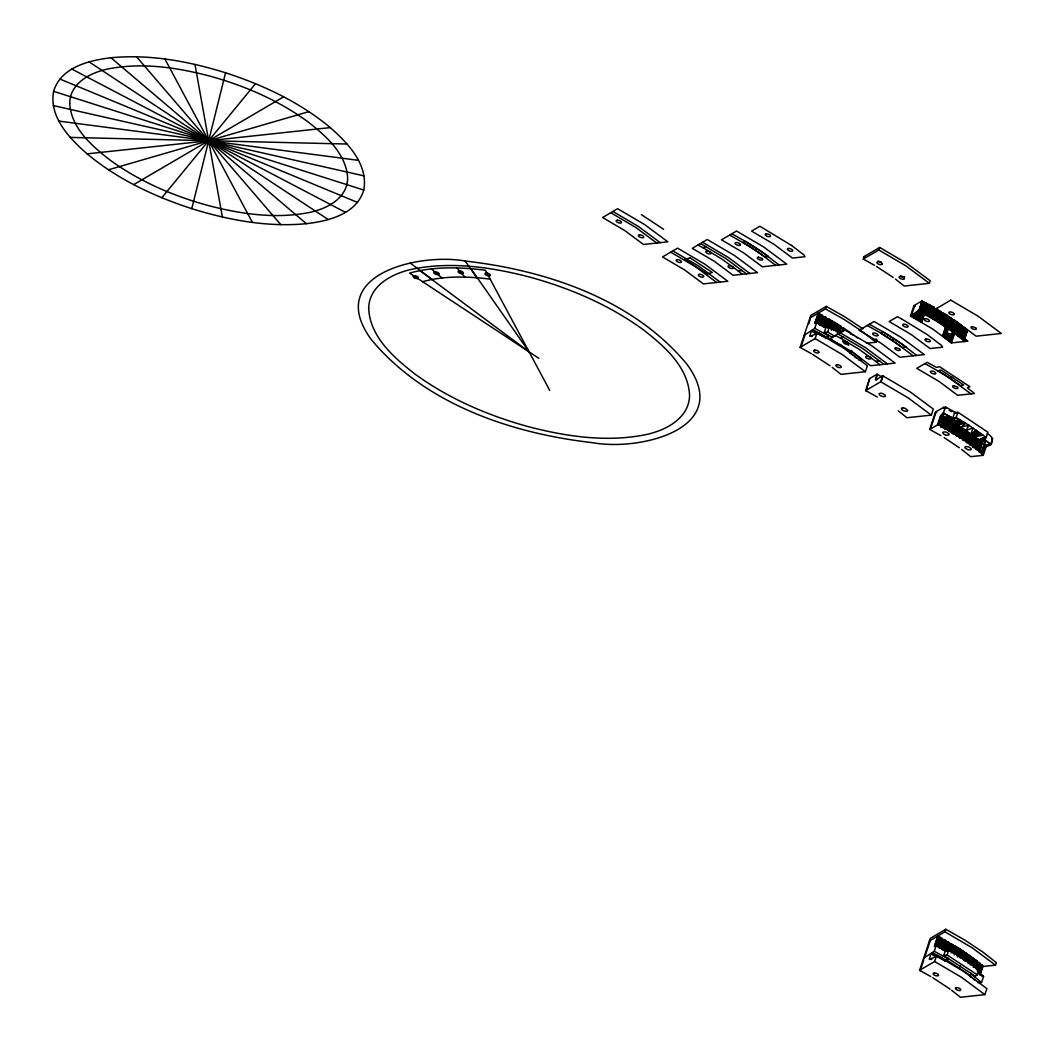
<?xml version="1.0" encoding="UTF-8"?>
<svg xmlns="http://www.w3.org/2000/svg" width="1054" height="1054" viewBox="0 0 1054 1054"><rect width="100%" height="100%" fill="white"/><g stroke="black" fill="none" stroke-linecap="round" stroke-linejoin="round"><path stroke-width="1.5" d="M987.124 433.695C994.054 436.264 994.568 445.249 986.175 446.553L983.237 455.341L978.059 450.163L965.174 440.743L947.098 429.518L940.748 426.686L943.686 417.226L943.238 413.194L945.583 407.015L957.006 413.366M940.748 426.686L943.686 417.226L940.405 416.132L937.467 424.92L929.681 429.413L940.879 435.658M822.212 315.923L822.845 316.266L819.907 325.054L819.274 324.711L822.239 315.265L818.233 313.13L814.768 323.512M922.369 301.431L926.901 303.855L923.963 312.643L919.351 309.507L946.571 325.436L967.651 341.18L951.393 342.919L932.671 329.006L910.498 315.976L913.976 305.594L922.29 300.719L916.413 319.164M941.736 938.179L942.342 939.18L939.404 947.968L938.798 946.966L941.736 938.179L937.796 936.084L934.318 946.466M949.101 326.384L951.512 319.033L952.579 319.784L949.641 328.571L952.895 329.77L923.357 311.641C938.244 319.797 952.684 328.94 965.411 339.875L964.015 339.612L967.44 330.337L953.975 319.955L950.497 330.337L964.884 341.47M944.568 428.794L949.114 416.37L943.238 413.194L940.405 416.132L942.236 416.449L943.238 413.194L941.13 415.381M838.431 333.578L840.881 326.266L828.563 318.782L827.271 318.743L824.333 327.53L823.108 326.832L826.125 317.386L822.845 316.266M926.901 303.855L933.976 307.162L930.932 316.595L934.147 317.676L932.131 317.294L935.069 308.506L937.704 309.362L934.239 319.744L950.497 330.337M957.691 957.111L960.378 949.18L946.769 941.657L943.831 950.444L942.605 949.759L945.609 940.313L942.342 939.18M975.661 449.162L978.599 440.374L982.433 438.069L985.543 440.467L982.078 453.418M938.231 321.009L940.708 321.826L934.766 318.15M363.749 190.049C368.531 164.464 347.794 143.028 330.192 127.534C299.652 102.119 263.052 84.939 225.451 72.739C188.574 61.277 149.602 54.017 110.894 57.772C88.984 60.289 60.618 67.364 53.609 91.395C48.827 116.994 69.551 138.417 87.153 153.91C117.692 179.325 154.306 196.505 191.894 208.705C228.771 220.167 267.756 227.427 306.464 223.672C328.374 221.156 356.726 214.094 363.749 190.049L53.622 91.342M191.788 208.666L225.569 72.779M986.175 446.553L977.914 438.991L965.635 431.073L968.982 425.342L956.149 417.542L952.75 418.069L949.114 416.37L943.686 417.226L959.786 427.292L968.982 425.342L986.188 437.463L987.941 432.245L959.219 413.102L957.888 412.325L954.502 412.865M811.316 353.63L800.091 347.398L810.776 315.462L826.296 306.371L845.176 317.056L862.962 328.861M801.224 346.226L804.755 335.686L804.123 335.343L814.768 328.347L816.771 322.34C824.386 327.754 833.055 326.911 840.275 333.354M808.629 324.118L810.078 319.784M812.357 336.569C806.653 335.686 815.506 335.857 817.14 332.577L844.175 348.452L867.389 365.698L865.374 371.719L840.973 374.354L832.199 367.398M818.958 314.171L816.007 322.959L815.374 322.616L818.312 313.828M821.922 335.91L813.201 331.035L812.621 329.599M814.057 331.496L813.517 330.073M816.639 323.288L819.577 314.5M814.9 331.944L814.373 330.534M828.563 318.782L825.625 327.57L817.891 323.275L820.829 314.487M815.756 332.405L815.229 330.982M822.239 315.265L819.301 324.052L824.676 327.003M816.6 332.866L816.073 331.443M800.091 347.398L815.124 338.597L817.14 332.577M809.92 317.992L825.453 308.914L826.296 306.371M817.43 333.327L816.916 331.905M817.706 333.472L817.759 332.366M820.526 325.396L823.464 316.608M818.009 333.644L818.036 332.511M818.589 332.827L818.273 333.789L819.946 334.711L820.262 333.749L818.326 332.682M824.742 316.622L821.777 325.409L823.187 326.173L826.125 317.386M819.103 334.25L819.432 333.288M821.092 334.223L821.593 335.646L821.909 334.685L820.262 333.749M822.739 335.159L823.227 336.582L823.556 335.633L821.909 334.685M823.556 335.633L825.611 337.978L828.47 335.976L823.978 333.38L825.993 327.372M824.044 337.056L824.373 336.094M827.364 327.53L829.933 319.56M827.548 327.636L829.999 320.311M827.97 327.886L830.42 320.561M829.05 326.766L831.013 320.917M832.7 337.649L824.254 332.577L827.627 332.036L829.379 326.819M829.88 328.295L832.331 320.969M825.401 338.611L827.93 337.57L828.734 335.185M831.053 329.718L833.661 321.76M831.646 330.073L834.096 322.761M832.726 328.98L834.689 323.117M833.543 330.521L835.993 323.196M835.163 330.482L837.311 324M835.743 330.837L837.693 324.988M836.309 331.206L838.273 325.343M837.139 332.774L839.59 325.449M874.53 265.318L863.292 259.073L864.148 256.544L879.668 247.453L906.901 263.421L930.195 280.772L929.351 283.315L904.187 286.029L895.413 279.073M839.261 333.09L840.881 326.266M863.937 259.416L864.781 256.873L864.148 256.544M839.814 333.459L841.224 327.241M841.645 332.115L843.108 327.728L841.777 327.61M843.398 331.496L844.386 328.571L843.108 327.728M851.592 350.257L850.802 352.642L840.025 344.342M863.292 259.073L878.825 249.982L879.668 247.453M866.507 343.261L875.979 342.234L876.823 339.691M877.284 397.029L865.65 390.586L869.682 378.531L877.007 374.249L881.46 376.634M866.045 390.784L869.682 378.531M877.402 374.46L875.69 379.532L877.007 374.249M876.23 379.993L876.164 378.834L877.455 379.506M865.65 390.586L880.696 381.772L882.712 375.764L910.129 391.851L933.343 409.097L931.341 415.105L906.927 417.74L898.153 410.783M931.341 415.105L908.126 397.859L881.091 381.983L883.094 375.975M911.143 316.305L914.121 307.412M911.908 316.714L912.896 313.749M912.659 317.122L913.647 314.158M913.41 317.531L914.898 313.078M914.174 317.939L916.15 311.997M914.912 318.348L917.402 310.93M915.662 318.756L918.64 309.85M922.29 300.719L918.811 311.114L934.239 319.744M918.877 311.141L922.355 300.759M917.151 319.586L919.628 312.168M923.001 301.76L920.063 310.548L919.431 310.219L919.417 309.547L926.822 313.486L928.39 315.12L929.681 315.159L932.619 306.371M923.633 302.103L920.695 310.89L921.947 310.877M917.889 319.994L920.867 311.101M918.627 320.416L924.885 302.09M919.351 320.824L922.329 311.931M920.089 321.246L923.067 312.353M922.817 313.236L926.295 302.854M923.33 312.3L926.268 303.512M920.814 321.668L923.791 312.774M921.539 322.089L924.516 313.196M927.52 304.198L924.582 312.985L926.822 313.486M921.736 322.208L924.714 313.315M925.32 314.593L928.785 304.211M926.703 315.37L930.168 304.988M928.39 315.12L931.328 306.345M930.511 317.544L933.976 307.162M931.538 316.938L934.476 308.15L933.87 307.808M932.909 318.954L936.374 308.572M934.621 318.782L937.559 309.995M935.214 319.138L938.152 310.35L940.049 310.785L937.098 319.573M935.794 319.494L938.732 310.719M937.889 321.984L941.367 311.589M938.811 321.365L941.749 312.577L943.646 313.038L940.708 321.826M939.377 321.733L942.329 312.946M941.459 324.237L944.937 313.855L948.429 316.16L945.491 324.948L947.678 326.411L946.294 326.266L948.705 317.109L948.152 316.74L945.214 325.515M942.329 323.618L945.267 314.83M945.833 315.199L942.895 323.986L946.571 325.436M943.686 325.699L947.164 315.317M945.557 325.752L948.495 316.964M942.619 335.976L946.084 325.594M942.895 336.186L948.705 317.109M943.514 336.648L946.979 326.266M944.107 337.096L950.616 317.623L949.232 317.478M944.713 337.557L948.192 327.175M945.306 338.018L948.284 329.111M948.89 327.241L951.828 318.453L950.616 317.623M949.114 328.189L952.052 319.415M945.899 338.479L947.388 334.026M946.479 338.927L947.968 334.487M947.072 339.388L948.56 334.948M947.651 339.849L949.14 335.396M948.218 340.31L949.707 335.857M952.329 328.677L954.779 321.351M955.161 320.798L952.21 329.586L967.651 341.18L964.015 339.612M955.108 321.589L952.368 330.521L955.306 321.733M948.798 340.771L950.286 336.331M949.364 341.232L955.807 322.102M949.917 341.694L953.396 331.312L954.502 332.247L951.037 342.629M950.484 342.168L957.216 322.3M951.393 342.919L954.858 332.537M955.517 331.009L957.967 323.683M954.898 333.551L958.376 323.17M958.389 324.013L955.029 332.471M958.956 324.448L956.018 333.235L958.573 333.92L952.869 330.89M957.427 333.459L960.365 324.672M958.587 333.38L961.037 326.055M958.007 335.91L961.485 325.528M962.025 326.819L959.087 335.607L961.538 326.437M963.422 327.056L960.484 335.844L963.29 337.583L961.577 336.713L964.515 327.939M929.681 429.413L935.491 412.061L943.725 407.305L945.899 408.465M930.656 428.214L935.491 413.761M961.591 335.739L963.554 329.889M964.515 328.808L962.025 337.965L964.963 329.191M962.908 339.836L966.386 329.454M963.975 340.719L967.44 330.337M963.923 341.575L966.953 330.824M944.2 407.555L943.87 408.504L943.725 407.305M937.467 424.92L938.06 425.236L940.998 416.449M938.06 425.236L939.298 425.236L942.236 416.449M941.354 427.015L944.305 418.227L943.686 417.898M941.999 427.357L944.937 418.57L949.114 416.37L950.036 420.73L947.098 429.518M943.211 427.357L946.149 418.57M944.634 428.148L947.572 419.36M945.201 429.136L948.139 420.348L947.506 420.006M945.794 429.492L948.745 420.704L956.149 417.542L957.888 412.325M948.363 430.954L951.393 421.521L956.149 417.542M951.841 417.911L950.036 420.73L952.75 418.069L954.766 412.061M948.956 431.297L951.907 422.509L951.393 421.521L959.614 419.558L953.778 422.917L951.907 422.509M949.061 431.363L951.999 422.575M949.575 431.653L952.513 422.865M950.84 431.692L953.778 422.917L961.301 420.572L955.135 423.721L951.762 433.036M952.658 433.484L955.596 424.709L955.135 423.721L963.33 421.784L957.506 425.131L955.596 424.709M952.882 433.629L955.82 424.841M953.251 433.853L956.189 425.065M954.542 433.919L957.506 425.131L964.146 422.298M955.688 435.355L958.811 425.935L957.48 425.131L965.622 423.207L961.129 427.384L958.178 436.172M956.268 435.71L959.206 426.923M956.834 436.079L959.733 427.265M959.232 437.594L962.394 428.201L958.811 425.935M959.799 437.963L962.394 428.201L968.112 431.969L965.174 440.743M960.01 438.095L962.737 429.176M960.365 438.332L962.948 429.307M961.683 438.438L964.634 429.65L963.303 429.545M962.684 439.861L965.899 430.493L972.908 427.911L968.507 443.075M963.251 440.229L966.189 431.442M963.791 440.598L966.729 431.811M966.07 442.153L969.324 432.799L971.445 434.288L981.155 433.681L974.739 436.633L972.289 435.684L981.155 433.681M966.61 442.535L969.548 433.747M967.137 442.904L970.088 434.116M969.351 444.472L972.289 435.684M969.706 443.918L972.644 435.131M969.891 444.854L972.829 436.066M970.405 445.223L973.343 436.435M971.801 445.42L974.739 436.633L983.316 435.276M972.552 446.817L975.885 437.476L976.518 438.78L977.914 438.991L974.976 447.779M973.066 447.186L976.004 438.398M973.422 447.449L976.36 438.662L973.567 447.568M976.096 448.635L979.034 439.847L986.188 437.463L982.433 438.069M976.636 449.926L979.574 441.139L978.599 440.374M978.059 450.163L980.997 441.376L986.188 437.463M978.652 451.534L982.064 442.245L985.543 440.467L990.47 444.564M979.126 451.02L982.078 442.232M979.14 451.916L981.603 442.746M979.614 452.298L982.078 443.128M981.01 452.548L985.543 440.467L980.022 440.612L983.408 438.82L979.034 439.847L983.698 438.596L990.958 444.511M981.564 453.918L984.502 445.131L990.193 444.327L985.898 446.316L984.502 445.131M982.025 454.3L984.963 445.513M982.486 454.696L985.714 445.961M990.681 444.274L992.697 438.266M930.814 976.557L919.589 970.312L930.274 938.376L945.794 929.285L964.673 939.97L982.46 951.775L996.32 962.618L995.477 965.148L982.842 966.518L981.827 964.766L979.482 963.738L979.97 963.251L976.478 961.38L976.926 960.84L960.378 949.18M920.221 970.655L923.752 960.102M931.841 959.496C926.15 958.6 934.99 958.771 936.637 955.504L963.672 971.38L986.887 988.626L984.871 994.633L960.471 997.268L951.696 990.312M945.794 929.285L944.937 931.828L929.417 940.919L930.05 941.248L924.253 958.6L923.62 958.27L934.252 951.261L936.268 945.254L945.491 950.286L948.956 949.786L979.034 969.627L977.282 974.845L974.555 976.781L981.564 982.46L983.58 976.439L977.638 971.617M938.442 937.085L935.504 945.873L934.872 945.53L937.81 936.756M945.333 961.09L932.698 953.962L932.118 952.526M936.136 946.202L939.074 937.428M933.554 954.41L933.014 953M934.397 954.858L933.87 953.448M949.43 942.474L946.479 951.261L937.388 946.202L940.326 937.414M935.241 955.319L934.714 953.91M936.084 955.78L935.57 954.357M938.771 947.625L941.709 938.837M919.589 970.312L934.621 961.511L936.637 955.504M936.927 956.241L936.413 954.819M937.204 956.386L937.256 955.28M940.023 948.31L942.961 939.522M937.823 955.609L937.493 956.558L941.09 958.56L941.406 957.612L937.52 955.438M937.77 956.703L938.086 955.741M944.226 939.536L941.275 948.323L945.925 950.906M938.6 957.164L938.93 956.202M939.43 957.625L939.76 956.676M945.609 940.313L942.671 949.087L934.793 944.832L944.173 949.931M940.26 958.099L940.59 957.137M942.236 958.073L942.724 959.509L943.053 958.547L941.406 957.612M945.122 950.484L948.06 941.696M943.053 958.547L945.109 960.892L947.968 958.89L943.475 956.294L945.491 950.286M947.045 950.55L949.496 943.238M947.467 950.8L949.917 943.475M944.45 960.51L943.857 959.021M948.547 949.694L950.51 943.831M974.818 975.991L943.738 955.504L947.124 954.95L948.877 949.733M949.377 951.209L951.815 943.897M948.231 958.099L947.427 960.497L970.286 975.569L971.09 973.171M951.037 951.182L953.145 944.687M951.143 953L953.593 945.675M952.223 951.894L954.186 946.031M953.04 953.435L955.491 946.11M954.16 954.858L956.808 946.914M955.24 953.751L957.19 947.902M955.807 954.12L957.77 948.271M956.637 955.688L959.087 948.363M958.758 956.004L960.708 950.155M959.311 956.386L961.274 950.524M960.154 957.967L962.605 950.642M961.63 957.915L963.87 951.485M961.973 958.152L963.936 952.289M962.183 958.284L964.146 952.434M959.298 967.901L960.102 965.504M962.724 958.653L964.687 952.803M963.606 960.273L966.057 952.948M964.832 961.103L967.282 953.778M965.53 960.589L967.493 954.726M966.057 960.958L968.02 955.108M967.427 961.129L969.416 955.28M968.27 962.526L970.22 956.676M968.139 963.448L970.602 956.123M968.586 962.763L970.55 956.913M968.784 962.908L970.747 957.058M969.298 963.29L971.261 957.427M970.207 964.95L972.658 957.625M971.445 964.871L973.409 959.008M971.854 964.344L973.817 958.494M971.959 965.253L973.83 959.338M972.434 965.622L974.397 959.772M973.356 967.308L975.806 959.996M974.528 967.229L976.478 961.38M974.963 966.702L976.926 960.84M975.016 967.612L976.979 961.762M975.503 968.007L977.466 962.144M976.412 969.693L978.863 962.381M977.519 969.601L979.482 963.738M977.519 970.576L979.97 963.251M977.506 971.459L979.956 964.133M977.466 973.29L980.404 964.502M981.827 964.766L978.889 973.553L978.731 972.908L983.58 976.439M979.456 974.937L982.394 966.149M979.943 974.449L982.895 965.662M980.391 973.843L982.842 966.518M844.386 328.571L851.105 333.196L850.736 333.762M161.855 197.73L255.49 83.714M975.964 429.992L971.459 434.274L979.693 432.627M976.715 430.519L971.472 434.288L978.217 431.573M133.726 184.595L283.618 96.849M815.374 322.616L815.361 321.944L822.766 325.897L815.295 321.918L816.771 322.34M810.592 335.646L809.736 336.147L811.435 331.061L816.85 333.973M910.498 315.976L920.524 310.1M875.307 379.335L876.164 378.834M875.848 379.783L882.712 375.764M934.872 945.53L934.858 944.871L936.268 945.254M930.089 958.56L929.233 959.061L930.932 953.989L934.99 956.162M697.893 245.015L703.308 247.914L705.837 246.452M835.453 335.475L840.868 338.374L843.384 336.911M943.409 408.267L945.583 407.015M742.978 242.473L745.521 241.432L762.516 252.301M916.677 355.448L902.29 344.302L886.006 333.644L883.081 331.878L880.538 332.919L867.271 325.541M938.271 370.982L940.814 369.941L963.672 385.013L960.497 385.632L943.883 374.381L924.964 363.577M108.483 169.786L308.862 111.658M952.684 377.345L949.825 378.175L938.337 371.021M422.614 281.695C444.564 275.595 467.765 276.346 490.163 279.139M985.543 440.467L979.574 441.139M768.379 256.504L765.204 257.11L749.368 246.359M905.939 346.964L902.751 347.57L880.591 332.959L892.079 340.126L894.951 339.283L905.636 346.74M904.688 276.675L903.634 276.754A2.793 1.199 18.5 0 1 900.986 275.871L900.735 275.687M432.1 279.455L410.296 263.118M656.734 243.039L667.867 241.827L644.653 224.581L617.618 208.705L602.585 217.519L624.745 230.549L643.467 244.462L656.734 243.039L635.812 227.466L610.806 212.75M775.652 265.358L786.785 264.159L763.57 246.913L736.535 231.037L721.489 239.838L743.663 252.881L762.371 266.794L775.652 265.358L760.593 253.79M746.403 273.842L757.536 272.643L734.322 255.397L707.287 239.522L692.241 248.322L714.414 261.366L733.123 275.278L746.403 273.842L725.468 258.283L700.462 243.566M716.68 282.472L727.827 281.26L704.612 264.014L677.577 248.138L662.531 256.939L684.692 269.982L703.413 283.895L716.68 282.472L695.759 266.899L670.752 252.183M858.588 359.915L862.08 359.533L851.329 351.048M913.199 355.817L924.332 354.605L901.117 337.372L874.095 321.496L859.05 330.297L881.21 343.327L899.932 357.253L913.199 355.817L892.277 340.244M883.95 364.302L895.083 363.09L871.869 345.844L844.847 329.968L829.801 338.782L851.961 351.812L870.683 365.725L883.95 364.302L863.028 348.729L837.983 333.999M970.945 393.88L974.423 393.498L967.401 387.832L969.878 386.686L939.707 366.805L936.334 367.345L927.112 362.312L916.782 368.36L938.956 381.39L957.664 395.303L970.945 393.88L950.01 378.307M981.564 982.46L977.756 982.552M87.087 153.858L330.258 127.6M703.308 247.914L721.503 258.836L738.169 270.891L742.266 270.456M840.868 338.374L859.063 349.296L875.729 361.351L879.826 360.903M983.237 455.341L970.668 456.645L961.67 449.452M70.368 137.415L346.99 144.029M465.183 261.036C418.557 252.565 323.815 274.804 371.311 339.559C425.052 404.407 511.677 433.51 593.059 442.746C639.686 451.231 734.44 428.991 686.931 364.223C633.19 299.389 546.565 270.285 465.183 261.036L476.856 277.742M549.766 390.441L485.393 270.232C460.255 267.097 434.208 266.254 409.584 273.091L538.818 358.294M791.554 245.477L759.894 226.241L751.581 231.116L773.755 244.146L792.463 258.059L805.006 256.715L803.991 254.976L791.58 245.477M952.579 319.784L953.949 319.955M58.958 121.105L358.4 160.34M982.552 443.523L983.949 443.774M53.306 105.558L364.052 175.899M59.894 79.037L357.464 202.408M878.825 249.982L906.045 265.964L929.351 283.315M825.453 308.914L844.333 319.586L861.355 330.851M944.937 931.828L972.17 947.796L995.477 965.148M731.819 233.804L745.521 241.432M729.671 235.055L748.59 245.872M869.366 324.25L883.081 331.878M702.57 242.288L727.945 257.189L749.881 273.473M612.901 211.472L638.289 226.373L660.212 242.657M840.117 332.735L865.505 347.649L887.428 363.92M672.86 250.905L698.235 265.806L720.172 282.09M814.768 328.347L823.978 333.38M71.883 69.103L345.462 212.341M934.252 951.261L943.475 956.294M913.976 305.594L915.373 306.332M812.291 330.561L813.201 331.035M815.124 338.597L842.159 354.473L865.374 371.719M943.567 413.023L952.75 418.069M931.789 953.475L932.698 953.962M934.621 961.511L961.656 977.387L984.871 994.633M935.491 412.061L936.742 412.72M939.298 425.236L940.748 426.014M938.798 946.966L942.263 948.811M879.365 261.55L878.759 261.221A2.793 1.199 18.5 0 1 878.272 260.852M816.481 322.511L817.891 323.275M935.978 945.425L937.388 946.202M938.429 320.376L940.603 321.589M949.259 410.296L950.102 410.757M950.932 411.231L951.67 411.64M826.046 318.044L827.271 318.743M945.543 940.972L946.769 941.657M827.627 332.036L835.269 336.542M947.124 954.95L977.282 974.845M825.177 336.569L825.928 337.017M944.674 959.496L945.425 959.93M812.555 354.368L830.012 365.791M876.48 266.464L893.225 277.479M932.764 977.704L950.128 989.166M944.107 437.594L959.377 447.766M745.982 241.709L757.194 248.704M743.044 242.499L754.519 249.666L757.391 248.836L768.076 256.28M883.542 332.155L894.754 339.164M827.93 337.57L839.801 344.974M955.438 331.957L958.573 333.92M842.515 341.114L848.668 345.264M980.997 975.134L983.092 976.505L980.984 975.029M641.399 214.647L663.612 229.285M89.129 61.922L328.216 219.522M754.717 249.798L759.868 253.289M763.254 252.815L779.13 264.989M851.052 333.986L854.32 335.567M862.119 331.391L875.979 342.234M419.979 270.628L529.121 351.891L470.94 268.704M849.827 352.919L850.499 353.419M970.826 973.962L974.555 976.781M856.309 337.069L857.429 337.926M969.996 976.347L971.327 977.374M851.171 353.933L853.16 355.488M973.303 978.916L974.607 979.956M854.465 356.515L856.388 358.07M875.729 361.351L879.853 364.75M738.169 270.891L742.293 274.29M875.861 338.874L876.533 339.441M431.429 268.941L442.087 277.992M110.973 57.759L306.371 223.685M457.028 267.966L464.893 277.123M136.572 56.797L280.772 224.647M164.938 59.05L252.407 222.394M194.99 64.452L222.354 216.992M881.421 262.103A2.793 1.199 18.5 0 1 880.736 262.011M368.676 308.664C370.191 337.227 394.209 357.912 415.21 374.223C449.083 398.873 488.213 415.645 528.476 426.699C565.313 436.29 604.258 442.153 642.11 435.355C662.979 431.837 689.342 419.637 689.566 395.118C688.051 366.568 664.033 345.87 643.032 329.559C609.159 304.909 570.03 288.15 529.767 277.097C492.929 267.505 453.984 261.642 416.132 268.441C395.263 271.958 368.9 284.158 368.676 308.664M69.722 103.147C70.908 127.85 91.672 145.781 109.814 159.905C139.102 181.288 172.961 195.833 207.809 205.438C239.745 213.778 273.5 218.889 306.319 213.053C324.421 210.023 347.319 199.549 347.636 178.297C346.437 153.607 325.686 135.663 307.544 121.539C278.243 100.156 244.383 85.624 209.535 76.02C177.612 67.667 143.858 62.568 111.026 68.391C92.936 71.435 70.038 81.896 69.722 103.147M901.46 318.835L926.993 334.434L941.551 345.422L942.553 347.174L930.023 348.518L911.302 334.605L889.141 321.562L897.455 316.701L901.46 318.835M879.444 393.59L879.22 393.893A3.267 1.397 18.5 0 0 880.393 395.566L881.091 395.948A3.267 1.397 18.5 0 0 884.78 396.488L885.189 396.264A3.267 1.397 18.5 0 0 885.215 395.158L882.751 393.603A3.267 1.397 18.5 0 0 880.446 393.261L879.444 393.59M950.774 300.153L935.241 309.244L957.414 322.274L976.136 336.186L1001.3 333.472L977.993 316.121L950.774 300.153M740.224 245.134L739.368 245.411A2.793 1.199 18.5 0 1 736.72 244.844L736.114 244.528A2.793 1.199 18.5 0 1 735.652 242.644L736.153 242.552A2.793 1.199 18.5 0 1 738.814 243.105L739.908 243.803A2.793 1.199 18.5 0 1 740.224 245.134M882.04 264.37L881.184 264.646A2.793 1.199 18.5 0 1 878.522 264.08L877.916 263.763A2.793 1.199 18.5 0 1 877.455 261.879L877.956 261.787A2.793 1.199 18.5 0 1 880.617 262.341L881.711 263.039A2.793 1.199 18.5 0 1 882.04 264.37M877.784 335.58L876.928 335.87A2.793 1.199 18.5 0 1 874.267 335.304L873.661 334.974A2.793 1.199 18.5 0 1 873.213 333.104L873.713 332.998A2.793 1.199 18.5 0 1 876.375 333.565L877.468 334.263A2.793 1.199 18.5 0 1 877.784 335.58M953.989 314.527L953.132 314.803A2.793 1.199 18.5 0 1 950.471 314.25L949.865 313.921A2.793 1.199 18.5 0 1 949.404 312.037L949.904 311.944A2.793 1.199 18.5 0 1 952.566 312.511L953.659 313.196A2.793 1.199 18.5 0 1 953.989 314.527M935.517 373.643L934.674 373.933A2.793 1.199 18.5 0 1 932.013 373.366L931.407 373.037A2.793 1.199 18.5 0 1 930.945 371.166L931.446 371.061A2.793 1.199 18.5 0 1 934.107 371.627L935.201 372.312A2.793 1.199 18.5 0 1 935.517 373.643M965.767 446.659L965.293 446.843A3.267 1.397 18.5 0 0 965.451 448.345L967.651 449.584A2.793 1.199 18.5 0 0 969.561 449.926L969.772 449.939A3.267 1.397 18.5 0 0 971.05 448.609L969.509 447.344A3.267 1.397 18.5 0 0 965.767 446.659M690.067 257.808L684.823 259.337L707.05 273.987L712.293 272.459L690.067 257.808M617.249 220.22L616.748 220.312A2.793 1.199 18.5 0 0 617.196 222.196L617.802 222.526A2.793 1.199 18.5 0 0 620.463 223.079L620.964 222.987A2.793 1.199 18.5 0 0 620.503 221.103L619.91 220.787A2.793 1.199 18.5 0 0 617.249 220.22M639.462 234.871L638.961 234.963A2.793 1.199 18.5 0 0 638.935 236.478L639.422 236.847A2.793 1.199 18.5 0 0 642.676 237.73L643.177 237.637A2.793 1.199 18.5 0 0 643.217 236.122L642.729 235.753A2.793 1.199 18.5 0 0 639.462 234.871M766.245 233.817L765.744 233.909A2.793 1.199 18.5 0 0 766.205 235.793L766.811 236.122A2.793 1.199 18.5 0 0 769.46 236.689L769.96 236.583A2.793 1.199 18.5 0 0 769.512 234.713L768.906 234.383A2.793 1.199 18.5 0 0 766.245 233.817M706.905 251.036L706.404 251.129A2.793 1.199 18.5 0 0 706.865 253.013L707.471 253.329A2.793 1.199 18.5 0 0 710.119 253.895L710.62 253.803A2.793 1.199 18.5 0 0 710.172 251.919L709.566 251.59A2.793 1.199 18.5 0 0 706.905 251.036M677.195 259.653L676.694 259.745A2.793 1.199 18.5 0 0 677.155 261.629L677.748 261.959A2.793 1.199 18.5 0 0 680.41 262.512L680.91 262.42A2.793 1.199 18.5 0 0 680.95 260.905L679.856 260.206A2.793 1.199 18.5 0 0 677.195 259.653M788.471 248.467L787.97 248.56A2.793 1.199 18.5 0 0 787.931 250.075L788.418 250.444A2.793 1.199 18.5 0 0 791.686 251.326L792.186 251.234A2.793 1.199 18.5 0 0 792.213 249.719L791.725 249.35A2.793 1.199 18.5 0 0 788.471 248.467M758.379 257.189L757.879 257.295A2.793 1.199 18.5 0 0 757.325 258.072L757.404 258.243A2.108 0.896 18.5 0 0 758.089 258.994L758.327 259.165A2.793 1.199 18.5 0 0 760.988 260.061L762.095 259.969A2.793 1.199 18.5 0 0 762.121 258.454L758.379 257.189M729.131 265.674L728.63 265.779A2.793 1.199 18.5 0 0 728.591 267.294L729.078 267.65A2.793 1.199 18.5 0 0 732.346 268.546L732.846 268.454A2.793 1.199 18.5 0 0 732.873 266.925L732.385 266.57A2.793 1.199 18.5 0 0 729.131 265.674M699.408 274.303L698.921 274.396A2.793 1.199 18.5 0 0 698.881 275.911L699.369 276.267A2.793 1.199 18.5 0 0 702.636 277.162L703.137 277.07A2.793 1.199 18.5 0 0 703.163 275.555L702.675 275.186A2.793 1.199 18.5 0 0 699.408 274.303M900.182 276.425L899.681 276.53A2.793 1.199 18.5 0 0 899.128 277.307L899.22 277.479A2.108 0.896 18.5 0 0 899.892 278.23L900.142 278.401A2.793 1.199 18.5 0 0 902.791 279.297L903.897 279.205A2.793 1.199 18.5 0 0 903.937 277.689L900.182 276.425M925.162 318.677L924.661 318.782A2.793 1.199 18.5 0 0 925.122 320.653L925.728 320.983A2.793 1.199 18.5 0 0 928.39 321.549L928.89 321.444A2.793 1.199 18.5 0 0 928.429 319.573L927.823 319.243A2.793 1.199 18.5 0 0 925.162 318.677M903.805 324.276L903.304 324.368A2.793 1.199 18.5 0 0 903.765 326.253L904.358 326.582A2.793 1.199 18.5 0 0 907.02 327.135L907.52 327.043A2.793 1.199 18.5 0 0 907.059 325.159L906.466 324.83A2.793 1.199 18.5 0 0 903.805 324.276M844.465 341.483L843.964 341.588A2.793 1.199 18.5 0 0 844.412 343.459L845.018 343.788A2.793 1.199 18.5 0 0 847.679 344.355L848.18 344.25A2.793 1.199 18.5 0 0 847.719 342.379L847.126 342.049A2.793 1.199 18.5 0 0 844.465 341.483M814.755 350.099L814.255 350.205A2.793 1.199 18.5 0 0 814.702 352.076L815.309 352.405A2.793 1.199 18.5 0 0 817.97 352.971L818.471 352.879A2.793 1.199 18.5 0 0 818.009 350.995L817.417 350.666A2.793 1.199 18.5 0 0 814.755 350.099M972.131 326.595L971.63 326.687A2.793 1.199 18.5 0 0 971.077 327.465L971.169 327.649A2.108 0.896 18.5 0 0 971.841 328.387L972.091 328.571A2.793 1.199 18.5 0 0 974.739 329.454L975.846 329.362A2.793 1.199 18.5 0 0 975.885 327.847L972.131 326.595M947.388 333.327L946.887 333.42A2.793 1.199 18.5 0 0 946.848 334.935L947.348 335.304A2.793 1.199 18.5 0 0 950.603 336.186L951.103 336.094A2.793 1.199 18.5 0 0 951.143 334.579L950.655 334.223A2.793 1.199 18.5 0 0 947.388 333.327M926.018 338.927L925.517 339.019A2.793 1.199 18.5 0 0 925.491 340.534L925.979 340.903A2.793 1.199 18.5 0 0 929.246 341.786L929.747 341.694A2.793 1.199 18.5 0 0 929.773 340.178L929.285 339.81A2.793 1.199 18.5 0 0 926.018 338.927M895.926 347.649L895.426 347.741A2.793 1.199 18.5 0 0 894.886 348.518L894.965 348.703A2.108 0.896 18.5 0 0 895.636 349.441L895.887 349.625A2.793 1.199 18.5 0 0 898.535 350.508L899.655 350.415A2.793 1.199 18.5 0 0 899.681 348.9L895.926 347.649M866.678 356.133L866.177 356.226A2.793 1.199 18.5 0 0 866.151 357.741L866.638 358.11A2.793 1.199 18.5 0 0 869.906 358.992L870.406 358.9A2.793 1.199 18.5 0 0 870.433 357.385L869.945 357.029A2.793 1.199 18.5 0 0 866.678 356.133M836.968 364.75L836.468 364.842A2.793 1.199 18.5 0 0 836.441 366.357L836.929 366.726A2.793 1.199 18.5 0 0 840.183 367.622L840.684 367.517A2.793 1.199 18.5 0 0 840.723 366.001L840.236 365.646A2.793 1.199 18.5 0 0 836.968 364.75M953.672 385.711L953.172 385.804A2.793 1.199 18.5 0 0 952.618 386.581L952.711 386.765A2.108 0.896 18.5 0 0 953.383 387.503L953.62 387.688A2.793 1.199 18.5 0 0 956.281 388.57L957.388 388.478A2.793 1.199 18.5 0 0 957.427 386.963L953.672 385.711M902.659 407.911L902.079 408.017A3.267 1.397 18.5 0 0 902.303 410.006A3.267 1.397 18.5 0 0 906.414 411.244L906.993 411.139A3.267 1.397 18.5 0 0 907.639 410.23L904.978 408.241A3.267 1.397 18.5 0 0 902.659 407.911M934.239 973.026L933.752 973.119A2.793 1.199 18.5 0 0 934.2 975.003L934.806 975.332A2.793 1.199 18.5 0 0 937.467 975.885L937.968 975.793A2.793 1.199 18.5 0 0 937.507 973.909L936.901 973.58A2.793 1.199 18.5 0 0 934.239 973.026M956.465 987.677L955.965 987.769A2.793 1.199 18.5 0 0 955.925 989.284L956.426 989.64A2.793 1.199 18.5 0 0 959.68 990.536L960.181 990.444A2.793 1.199 18.5 0 0 960.22 988.929L959.733 988.56A2.793 1.199 18.5 0 0 956.465 987.677M434.946 271.8L434.432 271.879A2.793 1.199 18.5 0 0 434.511 273.553A2.793 1.199 18.5 0 0 438.029 274.672L438.543 274.593A2.793 1.199 18.5 0 0 438.464 272.92A2.793 1.199 18.5 0 0 434.946 271.8M459.834 270.891L459.215 270.878A2.793 1.199 18.5 0 0 458.385 272.261A2.793 1.199 18.5 0 0 461.678 273.737L462.298 273.75A2.793 1.199 18.5 0 0 463.128 272.38A2.793 1.199 18.5 0 0 459.834 270.891M487.33 273.131L486.645 273.026A2.793 1.199 18.5 0 0 485.064 274.08A2.793 1.199 18.5 0 0 487.989 275.792L488.661 275.885A2.793 1.199 18.5 0 0 490.255 274.844A2.793 1.199 18.5 0 0 487.33 273.131M945.293 434.841L943.857 434.103A3.267 1.397 18.5 0 1 943.383 432.061A3.267 1.397 18.5 0 1 947.375 432.667L948.929 433.932A3.267 1.397 18.5 0 1 945.293 434.841M414.051 277.676A2.793 1.199 18.5 0 0 418.412 278.098A2.793 1.199 18.5 0 0 414.854 275.753A2.793 1.199 18.5 0 0 414.051 277.676"/></g></svg>
